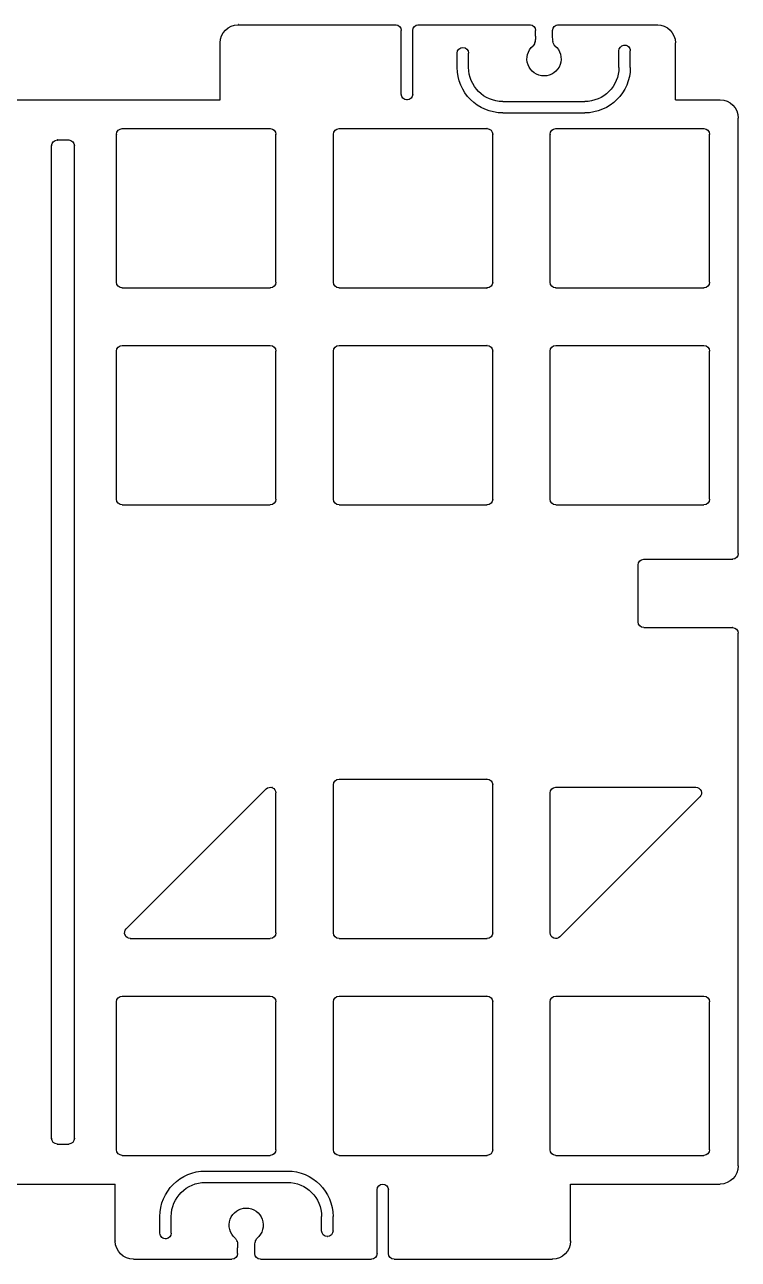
# Model space of a CAD drawing. Header units: millimetres. Extents: x 16 to 363, y 26 to 135.
# Drawn here: x 300.6 to 363.3, y 26.3 to 134.7 of the extents above; entities that cross this region are included whole.
import ezdxf

# ---------------------------------------------------------------- set-up
doc = ezdxf.new("R2010")
doc.units = ezdxf.units.MM
doc.layers.add('Mechanical1', color=6, linetype='Continuous', true_color=0xff00ff)

msp = doc.modelspace()

# ---------------------------------------------------------------- linework, layer by layer
at = {"layer": 'Mechanical1'}
for points in [[(319.33, 134.74), (333.15, 134.74)], [(335.15, 134.74), (344.94, 134.74)], [(347.44, 134.74), (356.13, 134.74)], [(333.65, 128.64), (333.65, 134.24)], [(334.65, 128.64), (334.65, 134.24)], [(345.44, 133.74), (345.44, 134.24)], [(346.94, 133.74), (346.94, 134.24)], [(317.73, 128.14), (317.73, 133.14)], [(352.77, 130.99), (352.77, 132.45)], [(353.77, 130.99), (353.77, 132.45)], [(357.73, 128.14), (357.73, 133.14)], [(338.56, 130.99), (338.56, 132.24)], [(339.56, 130.99), (339.56, 132.24)], [(259.74, 128.14), (317.73, 128.14)], [(342.56, 127.99), (349.77, 127.99)], [(357.73, 128.14), (361.66, 128.14)], [(342.56, 126.99), (349.77, 126.99)], [(363.26, 88.28), (363.26, 126.54)], [(308.63, 112.11), (308.63, 125.11)], [(309.13, 125.61), (322.13, 125.61)], [(322.63, 112.11), (322.63, 125.11)], [(327.68, 112.11), (327.68, 125.11)], [(328.18, 125.61), (341.18, 125.61)], [(341.68, 112.11), (341.68, 125.11)], [(346.73, 112.11), (346.73, 125.11)], [(347.23, 125.61), (360.23, 125.61)], [(360.73, 112.11), (360.73, 125.11)], [(302.93, 36.91), (302.93, 124.11)], [(303.43, 124.61), (304.43, 124.61)], [(304.93, 36.91), (304.93, 124.11)], [(309.13, 111.61), (322.13, 111.61)], [(328.18, 111.61), (341.18, 111.61)], [(347.23, 111.61), (360.23, 111.61)], [(309.13, 106.56), (322.13, 106.56)], [(328.18, 106.56), (341.18, 106.56)], [(347.23, 106.56), (360.23, 106.56)], [(308.63, 93.06), (308.63, 106.06)], [(322.63, 93.06), (322.63, 106.06)], [(327.68, 93.06), (327.68, 106.06)], [(341.68, 93.06), (341.68, 106.06)], [(346.73, 93.06), (346.73, 106.06)], [(360.73, 93.06), (360.73, 106.06)], [(309.13, 92.56), (322.13, 92.56)], [(328.18, 92.56), (341.18, 92.56)], [(347.23, 92.56), (360.23, 92.56)], [(354.46, 82.28), (354.46, 87.28)], [(354.96, 87.78), (362.76, 87.78)], [(354.96, 81.78), (362.76, 81.78)], [(363.26, 34.49), (363.26, 81.28)], [(328.18, 68.46), (341.18, 68.46)], [(309.48, 55.31), (321.78, 67.61)], [(322.63, 54.96), (322.63, 67.25)], [(327.68, 54.96), (327.68, 67.96)], [(341.68, 54.96), (341.68, 67.96)], [(346.73, 54.96), (346.73, 67.25)], [(347.23, 67.75), (359.52, 67.75)], [(347.58, 54.61), (359.88, 66.9)], [(309.84, 54.46), (322.13, 54.46)], [(328.18, 54.46), (341.18, 54.46)], [(308.63, 35.91), (308.63, 48.91)], [(309.13, 49.41), (322.13, 49.41)], [(322.63, 35.91), (322.63, 48.91)], [(327.68, 35.91), (327.68, 48.91)], [(328.18, 49.41), (341.18, 49.41)], [(341.68, 35.91), (341.68, 48.91)], [(346.73, 35.91), (346.73, 48.91)], [(347.23, 49.41), (360.23, 49.41)], [(360.73, 35.91), (360.73, 48.91)], [(303.43, 36.41), (304.43, 36.41)], [(309.13, 35.41), (322.13, 35.41)], [(328.18, 35.41), (341.18, 35.41)], [(347.23, 35.41), (360.23, 35.41)], [(316.44, 34.04), (323.65, 34.04)], [(266.43, 32.89), (308.52, 32.89)], [(308.52, 27.89), (308.52, 32.89)], [(316.44, 33.04), (323.65, 33.04)], [(348.52, 27.89), (348.52, 32.89)], [(348.52, 32.89), (361.66, 32.89)], [(331.52, 26.79), (331.52, 32.39)], [(332.52, 26.79), (332.52, 32.39)], [(312.44, 28.58), (312.44, 30.04)], [(313.44, 28.58), (313.44, 30.04)], [(326.65, 28.79), (326.65, 30.04)], [(327.65, 28.79), (327.65, 30.04)], [(319.27, 26.79), (319.27, 27.29)], [(320.77, 26.79), (320.77, 27.29)], [(310.12, 26.29), (318.77, 26.29)], [(321.27, 26.29), (331.02, 26.29)], [(333.02, 26.29), (346.92, 26.29)]]:
    msp.add_lwpolyline(points, dxfattribs=at)
at = {"layer": 'Mechanical1', "extrusion": (0, 0, -1)}
for centre, radius, start, end in [((-319.33, 133.14), 1.6, 360, 90), ((-333.15, 134.24), 0.5, 90, 180), ((-335.15, 134.24), 0.5, 360, 90), ((-344.94, 134.24), 0.5, 90, 180), ((-347.44, 134.24), 0.5, 0, 90), ((-356.13, 133.14), 1.6, 90, 180), ((-342.44, 133.74), 3, 180, 186.6874), ((-349.94, 133.74), 3, 350.9094, 0.0001), ((-339.06, 132.24), 0.5, 360, 90), ((-339.06, 132.24), 0.5, 90, 180), ((-346.19, 131.74), 1.5, 129.6422, 49.9831), ((-344.93, 133.21), 0.441, 200.7263, 227.7327), ((-344.52, 133.39), 0.892, 195.0662, 202.3934), ((-344.11, 133.51), 1.32, 190.109, 195.1501), ((-343.62, 133.59), 1.81, 186.6092, 190.1563), ((-347.84, 133.4), 0.878, 334.5555, 351.2799), ((-347.49, 133.23), 0.49, 324.1797, 333.8438), ((-347.35, 133.13), 0.31, 310.2177, 324.3404), ((-353.27, 132.45), 0.5, 360, 82.4621), ((-353.27, 132.45), 0.5, 82.4621, 131.231), ((-353.27, 132.45), 0.5, 131.231, 180), ((-342.56, 130.99), 4, 270, 360), ((-342.56, 130.99), 3, 270, 360), ((-349.77, 130.99), 3, 180, 270), ((-349.77, 130.99), 4, 180, 270), ((-334.15, 128.64), 0.5, 270, 0), ((-334.15, 128.64), 0.5, 180, 270), ((-361.66, 126.54), 1.6, 90, 180), ((-309.13, 125.11), 0.5, 0, 90), ((-322.13, 125.11), 0.5, 90, 180), ((-328.18, 125.11), 0.5, 0, 90), ((-341.18, 125.11), 0.5, 90, 180), ((-347.23, 125.11), 0.5, 0, 90), ((-360.23, 125.11), 0.5, 90, 180), ((-303.43, 124.11), 0.5, 0, 90), ((-304.43, 124.11), 0.5, 90, 180), ((-309.13, 112.11), 0.5, 270, 0), ((-322.13, 112.11), 0.5, 180, 270), ((-328.18, 112.11), 0.5, 270, 0), ((-341.18, 112.11), 0.5, 180, 270), ((-347.23, 112.11), 0.5, 270, 0), ((-360.23, 112.11), 0.5, 180, 270), ((-309.13, 106.06), 0.5, 0, 90), ((-322.13, 106.06), 0.5, 90, 180), ((-328.18, 106.06), 0.5, 360, 90), ((-341.18, 106.06), 0.5, 90, 180), ((-347.23, 106.06), 0.5, 360, 90), ((-360.23, 106.06), 0.5, 90, 180), ((-309.13, 93.06), 0.5, 270, 0), ((-322.13, 93.06), 0.5, 180, 270), ((-328.18, 93.06), 0.5, 270, 0), ((-341.18, 93.06), 0.5, 180, 270), ((-347.23, 93.06), 0.5, 270, 0), ((-360.23, 93.06), 0.5, 180, 270), ((-362.76, 88.28), 0.5, 180, 270), ((-354.96, 87.28), 0.5, 0, 90), ((-354.96, 82.28), 0.5, 270, 0), ((-362.76, 81.28), 0.5, 90, 180), ((-328.18, 67.96), 0.5, 0, 90), ((-341.18, 67.96), 0.5, 90, 180), ((-322.13, 67.25), 0.5, 44.9999, 112.4999), ((-322.13, 67.25), 0.5, 112.5, 180), ((-347.23, 67.25), 0.5, 360, 90), ((-359.52, 67.25), 0.5, 90, 157.5), ((-359.52, 67.25), 0.5, 157.5001, 225.0001), ((-309.84, 54.96), 0.5, 337.5001, 45.0001), ((-309.84, 54.96), 0.5, 270, 337.5), ((-322.13, 54.96), 0.5, 180, 270), ((-328.18, 54.96), 0.5, 270, 0), ((-341.18, 54.96), 0.5, 180, 270), ((-347.23, 54.96), 0.5, 292.5, 360), ((-347.23, 54.96), 0.5, 224.9999, 292.4999), ((-309.13, 48.91), 0.5, 0, 90), ((-322.13, 48.91), 0.5, 90, 180), ((-328.18, 48.91), 0.5, 360, 90), ((-341.18, 48.91), 0.5, 90, 180), ((-347.23, 48.91), 0.5, 360, 90), ((-360.23, 48.91), 0.5, 90, 180), ((-303.43, 36.91), 0.5, 270, 0), ((-304.43, 36.91), 0.5, 180, 270), ((-309.13, 35.91), 0.5, 270, 0), ((-322.13, 35.91), 0.5, 180, 270), ((-328.18, 35.91), 0.5, 270, 360), ((-341.18, 35.91), 0.5, 180, 270), ((-347.23, 35.91), 0.5, 270, 0), ((-360.23, 35.91), 0.5, 180, 270), ((-316.44, 30.04), 4, 360, 90), ((-323.65, 30.04), 4, 90, 180), ((-361.66, 34.49), 1.6, 180, 270), ((-316.44, 30.04), 3, 360, 90), ((-323.65, 30.04), 3, 90, 180), ((-332.02, 32.39), 0.5, 0, 90), ((-332.02, 32.39), 0.5, 90, 180), ((-320.02, 29.29), 1.5, 310.0169, 230.3578), ((-312.94, 28.58), 0.5, 311.231, 360), ((-312.94, 28.58), 0.5, 262.4621, 311.231), ((-312.94, 28.58), 0.5, 180, 262.4621), ((-327.15, 28.79), 0.5, 270, 0), ((-327.15, 28.79), 0.5, 180, 270), ((-310.12, 27.89), 1.6, 270, 360), ((-318.83, 27.87), 0.352, 130.6138, 146.9181), ((-318.65, 27.75), 0.564, 146.7941, 157.7416), ((-318.35, 27.63), 0.892, 157.6066, 164.9338), ((-317.73, 27.47), 1.54, 165.2102, 173.7023), ((-316.27, 27.29), 3, 173.3126, 180), ((-323.77, 27.29), 3, 359.9999, 9.0906), ((-321.75, 27.61), 0.952, 9.0624, 19.2681), ((-321.53, 27.69), 0.713, 19.3102, 26.2751), ((-321.24, 27.84), 0.389, 24.888, 48.3565), ((-346.92, 27.89), 1.6, 180, 270), ((-318.77, 26.79), 0.5, 180, 270), ((-321.27, 26.79), 0.5, 270, 0), ((-331.02, 26.79), 0.5, 180, 270), ((-333.02, 26.79), 0.5, 270, 0)]:
    msp.add_arc(centre, radius, start, end, dxfattribs=at)
at = {"layer": 'Mechanical1'}
for centre, radius, start, end in [((319.33, 134.74), 0.00317, 180, 0), ((319.33, 134.74), 0.00317, 0, 180), ((333.15, 134.74), 0.00317, 180, 0), ((333.15, 134.74), 0.00317, 0, 180), ((335.15, 134.74), 0.00317, 180, 0), ((335.15, 134.74), 0.00317, 0, 180), ((344.94, 134.74), 0.00317, 180, 0), ((344.94, 134.74), 0.00317, 0, 180), ((347.44, 134.74), 0.00317, 180, 0), ((347.44, 134.74), 0.00317, 0, 180), ((356.13, 134.74), 0.00317, 180, 0), ((356.13, 134.74), 0.00317, 0, 180), ((333.65, 134.24), 0.00317, 180, 0), ((333.65, 134.24), 0.00317, 0, 180), ((334.65, 134.24), 0.00318, 180, 0), ((334.65, 134.24), 0.00318, 0, 180), ((345.44, 134.24), 0.00317, 180, 0), ((345.44, 134.24), 0.00317, 0, 180), ((345.44, 133.74), 0.00317, 180, 0), ((345.44, 133.74), 0.00317, 0, 180), ((346.94, 134.24), 0.00317, 180, 0), ((346.94, 134.24), 0.00317, 0, 180), ((346.94, 133.74), 0.00317, 180, 0), ((346.94, 133.74), 0.00317, 0, 180), ((317.73, 133.14), 0.00317, 180, 0), ((317.73, 133.14), 0.00317, 0, 180), ((339.06, 132.74), 0.00317, 180, 0), ((339.06, 132.74), 0.00317, 0, 180), ((339.06, 132.74), 0.00317, 180, 0), ((339.06, 132.74), 0.00317, 0, 180), ((345.22, 132.88), 0.00317, 0, 180), ((345.22, 132.88), 0.00317, 0, 180), ((345.22, 132.88), 0.00317, 180, 0), ((345.22, 132.88), 0.00317, 180, 0), ((345.34, 133.06), 0.00317, 180, 0), ((345.34, 133.06), 0.00317, 0, 180), ((345.34, 133.06), 0.00318, 180, 0), ((345.34, 133.06), 0.00318, 0, 180), ((345.38, 133.16), 0.00318, 0, 180), ((345.38, 133.16), 0.00317, 0, 180), ((345.38, 133.16), 0.00318, 180, 0), ((345.38, 133.16), 0.00317, 180, 0), ((345.4, 133.28), 0.00317, 180, 0), ((345.4, 133.28), 0.00317, 0, 180), ((345.4, 133.28), 0.00317, 180, 0), ((345.4, 133.28), 0.00317, 0, 180), ((345.42, 133.39), 0.00317, 180, 0), ((345.42, 133.39), 0.00317, 0, 180), ((345.42, 133.39), 0.00317, 180, 0), ((345.42, 133.39), 0.00317, 0, 180), ((346.98, 133.26), 0.00317, 0, 180), ((346.98, 133.26), 0.00317, 0, 180), ((346.98, 133.26), 0.00317, 180, 0), ((346.98, 133.26), 0.00317, 180, 0), ((347.05, 133.02), 0.00317, 180, 0), ((347.05, 133.02), 0.00317, 0, 180), ((347.05, 133.02), 0.00318, 180, 0), ((347.05, 133.02), 0.00318, 0, 180), ((347.09, 132.95), 0.00317, 180, 0), ((347.09, 132.95), 0.00317, 0, 180), ((347.09, 132.95), 0.00317, 180, 0), ((347.09, 132.95), 0.00317, 0, 180), ((347.15, 132.89), 0.00318, 180, 0), ((347.15, 132.89), 0.00318, 0, 180), ((347.15, 132.89), 0.00317, 180, 0), ((347.15, 132.89), 0.00317, 0, 180), ((352.77, 132.45), 0.00317, 180, 0), ((352.77, 132.45), 0.00317, 0, 180), ((353.2, 132.94), 0.00318, 0, 180), ((353.2, 132.94), 0.00318, 0, 180), ((353.2, 132.94), 0.00318, 180, 0), ((353.2, 132.94), 0.00318, 180, 0), ((353.6, 132.82), 0.00318, 0, 180), ((353.6, 132.82), 0.00318, 0, 180), ((353.6, 132.82), 0.00318, 180, 0), ((353.6, 132.82), 0.00318, 180, 0), ((353.77, 132.45), 0.00317, 180, 0), ((353.77, 132.45), 0.00317, 0, 180), ((357.73, 133.14), 0.00318, 180, 0), ((357.73, 133.14), 0.00318, 0, 180), ((338.56, 132.24), 0.00317, 180, 0), ((338.56, 132.24), 0.00317, 0, 180), ((339.56, 132.24), 0.00318, 180, 0), ((339.56, 132.24), 0.00318, 0, 180), ((338.56, 130.99), 0.00317, 180, 0), ((338.56, 130.99), 0.00317, 0, 180), ((339.56, 130.99), 0.00317, 180, 0), ((339.56, 130.99), 0.00317, 0, 180), ((352.77, 130.99), 0.00318, 180, 0), ((352.77, 130.99), 0.00318, 0, 180), ((353.77, 130.99), 0.00317, 180, 0), ((353.77, 130.99), 0.00317, 0, 180), ((333.65, 128.64), 0.00317, 180, 0), ((333.65, 128.64), 0.00317, 0, 180), ((334.15, 128.14), 0.00318, 180, 0), ((334.15, 128.14), 0.00318, 0, 180), ((334.15, 128.14), 0.00318, 180, 0), ((334.15, 128.14), 0.00318, 0, 180), ((334.65, 128.64), 0.00317, 180, 0), ((334.65, 128.64), 0.00317, 0, 180), ((342.56, 127.99), 0.00317, 180, 0), ((342.56, 127.99), 0.00317, 0, 180), ((349.77, 127.99), 0.00317, 180, 0), ((349.77, 127.99), 0.00317, 0, 180), ((361.66, 128.14), 0.00317, 180, 0), ((361.66, 128.14), 0.00317, 0, 180), ((342.56, 126.99), 0.00317, 180, 0), ((342.56, 126.99), 0.00317, 0, 180), ((349.77, 126.99), 0.00317, 180, 0), ((349.77, 126.99), 0.00317, 0, 180), ((363.26, 126.54), 0.00317, 180, 0), ((363.26, 126.54), 0.00317, 0, 180), ((308.63, 125.11), 0.00317, 180, 0), ((308.63, 125.11), 0.00317, 0, 180), ((309.13, 125.61), 0.00317, 180, 0), ((309.13, 125.61), 0.00317, 0, 180), ((322.13, 125.61), 0.00317, 180, 0), ((322.13, 125.61), 0.00317, 0, 180), ((322.63, 125.11), 0.00317, 180, 0), ((322.63, 125.11), 0.00317, 0, 180), ((327.68, 125.11), 0.00317, 180, 0), ((327.68, 125.11), 0.00317, 0, 180), ((328.18, 125.61), 0.00317, 180, 0), ((328.18, 125.61), 0.00317, 0, 180), ((341.18, 125.61), 0.00317, 180, 0), ((341.18, 125.61), 0.00317, 0, 180), ((341.68, 125.11), 0.00317, 180, 0), ((341.68, 125.11), 0.00317, 0, 180), ((346.73, 125.11), 0.00317, 180, 0), ((346.73, 125.11), 0.00317, 0, 180), ((347.23, 125.61), 0.00317, 180, 0), ((347.23, 125.61), 0.00317, 0, 180), ((360.23, 125.61), 0.00317, 180, 0), ((360.23, 125.61), 0.00317, 0, 180), ((360.73, 125.11), 0.00318, 180, 0), ((360.73, 125.11), 0.00318, 0, 180), ((302.93, 124.11), 0.00317, 180, 0), ((302.93, 124.11), 0.00317, 0, 180), ((303.43, 124.61), 0.00317, 180, 0), ((303.43, 124.61), 0.00317, 0, 180), ((304.43, 124.61), 0.00317, 180, 0), ((304.43, 124.61), 0.00317, 0, 180), ((304.93, 124.11), 0.00317, 180, 0), ((304.93, 124.11), 0.00317, 0, 180), ((308.63, 112.11), 0.00317, 180, 0), ((308.63, 112.11), 0.00317, 0, 180), ((322.63, 112.11), 0.00317, 180, 0), ((322.63, 112.11), 0.00317, 0, 180), ((327.68, 112.11), 0.00317, 180, 0), ((327.68, 112.11), 0.00317, 0, 180), ((341.68, 112.11), 0.00317, 180, 0), ((341.68, 112.11), 0.00317, 0, 180), ((346.73, 112.11), 0.00317, 180, 0), ((346.73, 112.11), 0.00317, 0, 180), ((360.73, 112.11), 0.00318, 180, 0), ((360.73, 112.11), 0.00318, 0, 180), ((309.13, 111.61), 0.00317, 180, 0), ((309.13, 111.61), 0.00317, 0, 180), ((322.13, 111.61), 0.00317, 180, 0), ((322.13, 111.61), 0.00317, 0, 180), ((328.18, 111.61), 0.00317, 180, 0), ((328.18, 111.61), 0.00317, 0, 180), ((341.18, 111.61), 0.00317, 180, 0), ((341.18, 111.61), 0.00317, 0, 180), ((347.23, 111.61), 0.00317, 180, 0), ((347.23, 111.61), 0.00317, 0, 180), ((360.23, 111.61), 0.00317, 180, 0), ((360.23, 111.61), 0.00317, 0, 180), ((309.13, 106.56), 0.00317, 180, 0), ((309.13, 106.56), 0.00317, 0, 180), ((322.13, 106.56), 0.00317, 180, 0), ((322.13, 106.56), 0.00317, 0, 180), ((328.18, 106.56), 0.00317, 180, 0), ((328.18, 106.56), 0.00317, 0, 180), ((341.18, 106.56), 0.00317, 180, 0), ((341.18, 106.56), 0.00317, 0, 180), ((347.23, 106.56), 0.00317, 180, 0), ((347.23, 106.56), 0.00317, 0, 180), ((360.23, 106.56), 0.00317, 180, 0), ((360.23, 106.56), 0.00317, 0, 180), ((308.63, 106.06), 0.00317, 180, 0), ((308.63, 106.06), 0.00317, 0, 180), ((322.63, 106.06), 0.00317, 180, 0), ((322.63, 106.06), 0.00317, 0, 180), ((327.68, 106.06), 0.00317, 180, 0), ((327.68, 106.06), 0.00317, 0, 180), ((341.68, 106.06), 0.00317, 180, 0), ((341.68, 106.06), 0.00317, 0, 180), ((346.73, 106.06), 0.00317, 180, 0), ((346.73, 106.06), 0.00317, 0, 180), ((360.73, 106.06), 0.00318, 180, 0), ((360.73, 106.06), 0.00318, 0, 180), ((308.63, 93.06), 0.00317, 180, 0), ((308.63, 93.06), 0.00317, 0, 180), ((309.13, 92.56), 0.00317, 180, 0), ((309.13, 92.56), 0.00317, 0, 180), ((322.13, 92.56), 0.00317, 180, 0), ((322.13, 92.56), 0.00317, 0, 180), ((322.63, 93.06), 0.00317, 180, 0), ((322.63, 93.06), 0.00317, 0, 180), ((327.68, 93.06), 0.00317, 180, 0), ((327.68, 93.06), 0.00317, 0, 180), ((328.18, 92.56), 0.00317, 180, 0), ((328.18, 92.56), 0.00317, 0, 180), ((341.18, 92.56), 0.00317, 180, 0), ((341.18, 92.56), 0.00317, 0, 180), ((341.68, 93.06), 0.00317, 180, 0), ((341.68, 93.06), 0.00317, 0, 180), ((346.73, 93.06), 0.00317, 180, 0), ((346.73, 93.06), 0.00317, 0, 180), ((347.23, 92.56), 0.00317, 180, 0), ((347.23, 92.56), 0.00317, 0, 180), ((360.23, 92.56), 0.00317, 180, 0), ((360.23, 92.56), 0.00317, 0, 180), ((360.73, 93.06), 0.00318, 180, 0), ((360.73, 93.06), 0.00318, 0, 180), ((363.26, 88.28), 0.00317, 180, 0), ((363.26, 88.28), 0.00317, 0, 180), ((354.46, 87.28), 0.00317, 180, 0), ((354.46, 87.28), 0.00317, 0, 180), ((354.96, 87.78), 0.00318, 180, 0), ((354.96, 87.78), 0.00318, 0, 180), ((362.76, 87.78), 0.00318, 180, 0), ((362.76, 87.78), 0.00318, 0, 180), ((354.46, 82.28), 0.00317, 180, 0), ((354.46, 82.28), 0.00317, 0, 180), ((354.96, 81.78), 0.00318, 180, 0), ((354.96, 81.78), 0.00318, 0, 180), ((362.76, 81.78), 0.00318, 180, 0), ((362.76, 81.78), 0.00318, 0, 180), ((363.26, 81.28), 0.00317, 180, 0), ((363.26, 81.28), 0.00317, 0, 180), ((328.18, 68.46), 0.00317, 180, 0), ((328.18, 68.46), 0.00317, 0, 180), ((341.18, 68.46), 0.00317, 180, 0), ((341.18, 68.46), 0.00317, 0, 180), ((321.78, 67.61), 0.00317, 180, 0), ((321.78, 67.61), 0.00317, 0, 180), ((322.32, 67.72), 0.00317, 180, 0), ((322.32, 67.72), 0.00317, 0, 180), ((322.32, 67.72), 0.00317, 180, 0), ((322.32, 67.72), 0.00317, 0, 180), ((322.63, 67.25), 0.00317, 0, 180), ((322.63, 67.25), 0.00317, 180, 0), ((327.68, 67.96), 0.00317, 180, 0), ((327.68, 67.96), 0.00317, 0, 180), ((341.68, 67.96), 0.00317, 180, 0), ((341.68, 67.96), 0.00317, 0, 180), ((346.73, 67.25), 0.00317, 0, 180), ((346.73, 67.25), 0.00317, 180, 0), ((347.23, 67.75), 0.00317, 0, 180), ((347.23, 67.75), 0.00317, 180, 0), ((359.52, 67.75), 0.00317, 0, 180), ((359.52, 67.75), 0.00317, 180, 0), ((359.99, 67.45), 0.00317, 180, 0), ((359.99, 67.45), 0.00317, 0, 180), ((359.99, 67.45), 0.00317, 180, 0), ((359.99, 67.45), 0.00317, 0, 180), ((359.88, 66.9), 0.00317, 180, 0), ((359.88, 66.9), 0.00317, 0, 180), ((309.48, 55.31), 0.00318, 0, 180), ((309.48, 55.31), 0.00318, 180, 0), ((309.38, 54.77), 0.00317, 180, 0), ((309.38, 54.77), 0.00317, 0, 180), ((309.38, 54.77), 0.00317, 180, 0), ((309.38, 54.77), 0.00317, 0, 180), ((309.84, 54.46), 0.00317, 180, 0), ((309.84, 54.46), 0.00317, 0, 180), ((322.13, 54.46), 0.00317, 180, 0), ((322.13, 54.46), 0.00317, 0, 180), ((322.63, 54.96), 0.00317, 180, 0), ((322.63, 54.96), 0.00317, 0, 180), ((327.68, 54.96), 0.00317, 180, 0), ((327.68, 54.96), 0.00317, 0, 180), ((328.18, 54.46), 0.00317, 180, 0), ((328.18, 54.46), 0.00317, 0, 180), ((341.18, 54.46), 0.00317, 180, 0), ((341.18, 54.46), 0.00317, 0, 180), ((341.68, 54.96), 0.00317, 180, 0), ((341.68, 54.96), 0.00317, 0, 180), ((346.73, 54.96), 0.00317, 180, 0), ((346.73, 54.96), 0.00317, 0, 180), ((347.04, 54.5), 0.00317, 180, 0), ((347.04, 54.5), 0.00317, 0, 180), ((347.04, 54.5), 0.00317, 180, 0), ((347.04, 54.5), 0.00317, 0, 180), ((347.58, 54.61), 0.00317, 180, 0), ((347.58, 54.61), 0.00317, 0, 180), ((308.63, 48.91), 0.00317, 180, 0), ((308.63, 48.91), 0.00317, 0, 180), ((309.13, 49.41), 0.00317, 180, 0), ((309.13, 49.41), 0.00317, 0, 180), ((322.13, 49.41), 0.00317, 180, 0), ((322.13, 49.41), 0.00317, 0, 180), ((322.63, 48.91), 0.00317, 180, 0), ((322.63, 48.91), 0.00317, 0, 180), ((327.68, 48.91), 0.00317, 180, 0), ((327.68, 48.91), 0.00317, 0, 180), ((328.18, 49.41), 0.00317, 180, 0), ((328.18, 49.41), 0.00317, 0, 180), ((341.18, 49.41), 0.00317, 180, 0), ((341.18, 49.41), 0.00317, 0, 180), ((341.68, 48.91), 0.00317, 180, 0), ((341.68, 48.91), 0.00317, 0, 180), ((346.73, 48.91), 0.00317, 180, 0), ((346.73, 48.91), 0.00317, 0, 180), ((347.23, 49.41), 0.00317, 180, 0), ((347.23, 49.41), 0.00317, 0, 180), ((360.23, 49.41), 0.00317, 180, 0), ((360.23, 49.41), 0.00317, 0, 180), ((360.73, 48.91), 0.00318, 180, 0), ((360.73, 48.91), 0.00318, 0, 180), ((302.93, 36.91), 0.00317, 180, 0), ((302.93, 36.91), 0.00317, 0, 180), ((304.93, 36.91), 0.00317, 180, 0), ((304.93, 36.91), 0.00317, 0, 180), ((303.43, 36.41), 0.00317, 180, 0), ((303.43, 36.41), 0.00317, 0, 180), ((304.43, 36.41), 0.00317, 180, 0), ((304.43, 36.41), 0.00317, 0, 180), ((308.63, 35.91), 0.00317, 180, 0), ((308.63, 35.91), 0.00317, 0, 180), ((322.63, 35.91), 0.00317, 180, 0), ((322.63, 35.91), 0.00317, 0, 180), ((327.68, 35.91), 0.00317, 180, 0), ((327.68, 35.91), 0.00317, 0, 180), ((341.68, 35.91), 0.00317, 180, 0), ((341.68, 35.91), 0.00317, 0, 180), ((346.73, 35.91), 0.00317, 180, 0), ((346.73, 35.91), 0.00317, 0, 180), ((360.73, 35.91), 0.00318, 180, 0), ((360.73, 35.91), 0.00318, 0, 180), ((309.13, 35.41), 0.00317, 180, 0), ((309.13, 35.41), 0.00317, 0, 180), ((322.13, 35.41), 0.00317, 180, 0), ((322.13, 35.41), 0.00317, 0, 180), ((328.18, 35.41), 0.00317, 180, 0), ((328.18, 35.41), 0.00317, 0, 180), ((341.18, 35.41), 0.00317, 180, 0), ((341.18, 35.41), 0.00317, 0, 180), ((347.23, 35.41), 0.00317, 180, 0), ((347.23, 35.41), 0.00317, 0, 180), ((360.23, 35.41), 0.00317, 180, 0), ((360.23, 35.41), 0.00317, 0, 180), ((316.44, 34.04), 0.00317, 180, 0), ((316.44, 34.04), 0.00317, 0, 180), ((323.65, 34.04), 0.00317, 180, 0), ((323.65, 34.04), 0.00317, 0, 180), ((363.26, 34.49), 0.00317, 180, 0), ((363.26, 34.49), 0.00317, 0, 180), ((316.44, 33.04), 0.00317, 180, 0), ((316.44, 33.04), 0.00317, 0, 180), ((323.65, 33.04), 0.00317, 180, 0), ((323.65, 33.04), 0.00317, 0, 180), ((332.02, 32.89), 0.00317, 180, 0), ((332.02, 32.89), 0.00317, 0, 180), ((332.02, 32.89), 0.00317, 180, 0), ((332.02, 32.89), 0.00317, 0, 180), ((361.66, 32.89), 0.00317, 180, 0), ((361.66, 32.89), 0.00317, 0, 180), ((331.52, 32.39), 0.00317, 180, 0), ((331.52, 32.39), 0.00317, 0, 180), ((332.52, 32.39), 0.00317, 180, 0), ((332.52, 32.39), 0.00317, 0, 180), ((312.44, 30.04), 0.00317, 180, 0), ((312.44, 30.04), 0.00317, 0, 180), ((313.44, 30.04), 0.00317, 180, 0), ((313.44, 30.04), 0.00317, 0, 180), ((326.65, 30.04), 0.00318, 180, 0), ((326.65, 30.04), 0.00318, 0, 180), ((327.65, 30.04), 0.00317, 180, 0), ((327.65, 30.04), 0.00317, 0, 180), ((312.44, 28.58), 0.00317, 180, 0), ((312.44, 28.58), 0.00317, 0, 180), ((312.61, 28.2), 0.00317, 180, 0), ((312.61, 28.2), 0.00317, 0, 180), ((312.61, 28.2), 0.00317, 180, 0), ((312.61, 28.2), 0.00317, 0, 180), ((313.44, 28.58), 0.00317, 180, 0), ((313.44, 28.58), 0.00317, 0, 180), ((326.65, 28.79), 0.00317, 180, 0), ((326.65, 28.79), 0.00317, 0, 180), ((327.15, 28.29), 0.00318, 180, 0), ((327.15, 28.29), 0.00318, 0, 180), ((327.15, 28.29), 0.00318, 180, 0), ((327.15, 28.29), 0.00318, 0, 180), ((327.65, 28.79), 0.00317, 180, 0), ((327.65, 28.79), 0.00317, 0, 180), ((308.52, 27.89), 0.00317, 180, 0), ((308.52, 27.89), 0.00317, 0, 180), ((313.01, 28.08), 0.00317, 180, 0), ((313.01, 28.08), 0.00317, 0, 180), ((313.01, 28.08), 0.00317, 180, 0), ((313.01, 28.08), 0.00317, 0, 180), ((319.06, 28.14), 0.00317, 180, 0), ((319.06, 28.14), 0.00317, 0, 180), ((319.06, 28.14), 0.00317, 180, 0), ((319.06, 28.14), 0.00317, 0, 180), ((319.12, 28.06), 0.00317, 0, 180), ((319.12, 28.06), 0.00318, 0, 180), ((319.12, 28.06), 0.00317, 180, 0), ((319.12, 28.06), 0.00318, 180, 0), ((319.17, 27.97), 0.00317, 180, 0), ((319.17, 27.97), 0.00317, 0, 180), ((319.17, 27.97), 0.00318, 180, 0), ((319.17, 27.97), 0.00318, 0, 180), ((319.21, 27.86), 0.00317, 180, 0), ((319.21, 27.86), 0.00317, 0, 180), ((319.21, 27.86), 0.00317, 180, 0), ((319.21, 27.86), 0.00317, 0, 180), ((319.25, 27.64), 0.00317, 180, 0), ((319.25, 27.64), 0.00317, 0, 180), ((319.25, 27.64), 0.00317, 180, 0), ((319.25, 27.64), 0.00317, 0, 180), ((319.27, 27.29), 0.00317, 180, 0), ((319.27, 27.29), 0.00317, 0, 180), ((320.77, 27.29), 0.00317, 180, 0), ((320.77, 27.29), 0.00317, 0, 180), ((320.81, 27.76), 0.00317, 180, 0), ((320.81, 27.76), 0.00317, 0, 180), ((320.81, 27.76), 0.00317, 180, 0), ((320.81, 27.76), 0.00317, 0, 180), ((320.85, 27.92), 0.00317, 0, 180), ((320.85, 27.92), 0.00317, 0, 180), ((320.85, 27.92), 0.00317, 180, 0), ((320.85, 27.92), 0.00317, 180, 0), ((320.89, 28), 0.00317, 0, 180), ((320.89, 28), 0.00317, 0, 180), ((320.89, 28), 0.00317, 180, 0), ((320.89, 28), 0.00317, 180, 0), ((320.98, 28.13), 0.00318, 180, 0), ((320.98, 28.13), 0.00318, 0, 180), ((320.98, 28.13), 0.00318, 180, 0), ((320.98, 28.13), 0.00318, 0, 180), ((348.52, 27.89), 0.00317, 180, 0), ((348.52, 27.89), 0.00317, 0, 180), ((310.12, 26.29), 0.00318, 180, 0), ((310.12, 26.29), 0.00318, 0, 180), ((318.77, 26.29), 0.00318, 180, 0), ((318.77, 26.29), 0.00318, 0, 180), ((319.27, 26.79), 0.00317, 180, 0), ((319.27, 26.79), 0.00317, 0, 180), ((320.77, 26.79), 0.00317, 180, 0), ((320.77, 26.79), 0.00317, 0, 180), ((321.27, 26.29), 0.00317, 180, 0), ((321.27, 26.29), 0.00317, 0, 180), ((331.02, 26.29), 0.00318, 180, 0), ((331.02, 26.29), 0.00318, 0, 180), ((331.52, 26.79), 0.00317, 180, 0), ((331.52, 26.79), 0.00317, 0, 180), ((332.52, 26.79), 0.00317, 180, 0), ((332.52, 26.79), 0.00317, 0, 180), ((333.02, 26.29), 0.00317, 180, 0), ((333.02, 26.29), 0.00317, 0, 180), ((346.92, 26.29), 0.00317, 180, 0), ((346.92, 26.29), 0.00317, 0, 180)]:
    msp.add_arc(centre, radius, start, end, dxfattribs=at)

doc.saveas('drawing.dxf')
